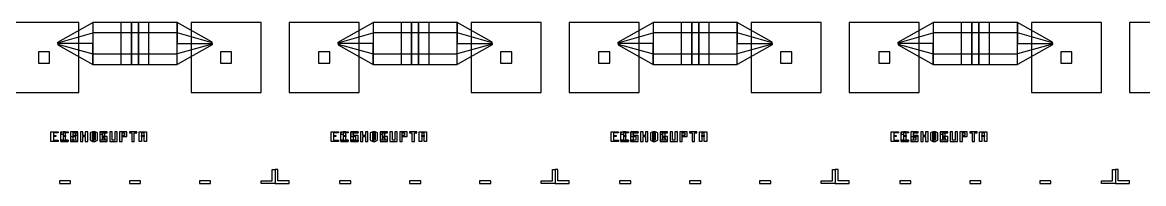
# Model space of a CAD drawing. Extents: x -19750 to 13082, y -13175 to 15275.
# Drawn here: x -11804 to -3799, y -13175 to -12025 of the extents above; entities that cross this region are included whole.
import ezdxf

# ---------------------------------------------------------------- set-up
doc = ezdxf.new("R2010")
doc.units = 0
doc.layers.add('GAP', color=1, linetype='continuous')
doc.layers.add('PIN', color=3, linetype='continuous')

# ---------------------------------------------------------------- blocks, each defined once
blk = doc.blocks.new('C1AGAP')
at = {"layer": 'GAP'}
for points in [[(6200, 100), (6200, 170), (6252.5, 170), (6252.5, 161.2), (6217.5, 161.2), (6217.5, 143.8), (6235, 143.8), (6235, 135), (6217.5, 135), (6217.5, 108.8), (6252.5, 108.8), (6252.5, 100), (6200, 100), (6200, 100)], [(6270, 100), (6270, 170), (6322.5, 170), (6322.5, 161.2), (6287.5, 161.2), (6287.5, 143.8), (6305, 143.8), (6305, 135), (6287.5, 135), (6287.5, 108.8), (6322.5, 108.8), (6322.5, 100), (6270, 100), (6270, 100)], [(6340, 100), (6392.5, 100), (6392.5, 143.8), (6357.5, 143.8), (6357.5, 161.2), (6392.5, 161.2), (6392.5, 170), (6340, 170), (6340, 135), (6375, 135), (6375, 108.8), (6340, 108.8), (6340, 100), (6340, 100)], [(6410, 100), (6427.5, 100), (6427.5, 135), (6445, 135), (6445, 100), (6462.5, 100), (6462.5, 170), (6445, 170), (6445, 143.8), (6427.5, 143.8), (6427.5, 170), (6410, 170), (6410, 100), (6410, 100)], [(6550, 100), (6602.5, 100), (6602.5, 135), (6576.2, 135), (6576.2, 126.2), (6585, 126.2), (6585, 108.8), (6567.5, 108.8), (6567.5, 161.2), (6602.5, 161.2), (6602.5, 170), (6550, 170), (6550, 100), (6550, 100)], [(6620, 100), (6672.5, 100), (6672.5, 170), (6655, 170), (6655, 108.8), (6637.5, 108.8), (6637.5, 170), (6620, 170), (6620, 100), (6620, 100)], [(6690, 100), (6707.5, 100), (6707.5, 170), (6690, 170), (6690, 100)], [(6707.5, 135), (6742.5, 135), (6742.5, 170), (6707.5, 170), (6707.5, 161.2), (6725, 161.2), (6725, 143.8), (6707.5, 143.8), (6707.5, 135)], [(6777.5, 100), (6795, 100), (6795, 161.2), (6812.5, 161.2), (6812.5, 170), (6760, 170), (6760, 161.2), (6777.5, 161.2), (6777.5, 100), (6777.5, 100)], [(6830, 100), (6830, 170), (6882.5, 170), (6882.5, 100), (6865, 100), (6865, 161.2), (6847.5, 161.2), (6847.5, 100), (6830, 100)], [(6847.5, 135), (6847.5, 143.8), (6865, 143.8), (6865, 135), (6847.5, 135)]]:
    blk.add_lwpolyline(points, dxfattribs=at)
blk = doc.blocks.new('C1BGAP')
at = {"layer": 'GAP'}
for points in [[(6200, 100), (6200, 170), (6252.5, 170), (6252.5, 161.2), (6217.5, 161.2), (6217.5, 143.8), (6235, 143.8), (6235, 135), (6217.5, 135), (6217.5, 108.8), (6252.5, 108.8), (6252.5, 100), (6200, 100), (6200, 100)], [(6270, 100), (6270, 170), (6322.5, 170), (6322.5, 161.2), (6287.5, 161.2), (6287.5, 143.8), (6305, 143.8), (6305, 135), (6287.5, 135), (6287.5, 108.8), (6322.5, 108.8), (6322.5, 100), (6270, 100), (6270, 100)], [(6340, 100), (6392.5, 100), (6392.5, 143.8), (6357.5, 143.8), (6357.5, 161.2), (6392.5, 161.2), (6392.5, 170), (6340, 170), (6340, 135), (6375, 135), (6375, 108.8), (6340, 108.8), (6340, 100), (6340, 100)], [(6410, 100), (6427.5, 100), (6427.5, 135), (6445, 135), (6445, 100), (6462.5, 100), (6462.5, 170), (6445, 170), (6445, 143.8), (6427.5, 143.8), (6427.5, 170), (6410, 170), (6410, 100), (6410, 100)], [(6550, 100), (6602.5, 100), (6602.5, 135), (6576.2, 135), (6576.2, 126.2), (6585, 126.2), (6585, 108.8), (6567.5, 108.8), (6567.5, 161.2), (6602.5, 161.2), (6602.5, 170), (6550, 170), (6550, 100), (6550, 100)], [(6620, 100), (6672.5, 100), (6672.5, 170), (6655, 170), (6655, 108.8), (6637.5, 108.8), (6637.5, 170), (6620, 170), (6620, 100), (6620, 100)], [(6690, 100), (6707.5, 100), (6707.5, 170), (6690, 170), (6690, 100)], [(6707.5, 135), (6742.5, 135), (6742.5, 170), (6707.5, 170), (6707.5, 161.2), (6725, 161.2), (6725, 143.8), (6707.5, 143.8), (6707.5, 135)], [(6777.5, 100), (6795, 100), (6795, 161.2), (6812.5, 161.2), (6812.5, 170), (6760, 170), (6760, 161.2), (6777.5, 161.2), (6777.5, 100), (6777.5, 100)], [(6830, 100), (6830, 170), (6882.5, 170), (6882.5, 100), (6865, 100), (6865, 161.2), (6847.5, 161.2), (6847.5, 100), (6830, 100)], [(6847.5, 135), (6847.5, 143.8), (6865, 143.8), (6865, 135), (6847.5, 135)]]:
    blk.add_lwpolyline(points, dxfattribs=at)
blk = doc.blocks.new('C1CGAP')
for points in [[(2500, 800), (2250, 800), (2250, 809.8), (2500, 950), (2500, 800)], [(2500, 800), (2250, 800), (2250, 809.8), (2500, 950), (2500, 800)], [(2825, 950), (2500, 950), (2500, 650), (2825, 650), (2825, 950)], [(2825, 950), (2500, 950), (2500, 650), (2825, 650), (2825, 950)], [(2900, 950), (2825, 950), (2825, 650), (2900, 650), (2900, 950)], [(2900, 950), (2825, 950), (2825, 650), (2900, 650), (2900, 950)], [(2500, 800), (2250, 800), (2250, 790.2), (2500, 650), (2500, 800)], [(2500, 800), (2250, 800), (2250, 790.2), (2500, 650), (2500, 800)]]:
    blk.add_lwpolyline(points)
at = {"layer": 'GAP'}
for points in [[(6200, 100), (6200, 170), (6252.5, 170), (6252.5, 161.2), (6217.5, 161.2), (6217.5, 143.8), (6235, 143.8), (6235, 135), (6217.5, 135), (6217.5, 108.8), (6252.5, 108.8), (6252.5, 100), (6200, 100), (6200, 100)], [(6270, 100), (6270, 170), (6322.5, 170), (6322.5, 161.2), (6287.5, 161.2), (6287.5, 143.8), (6305, 143.8), (6305, 135), (6287.5, 135), (6287.5, 108.8), (6322.5, 108.8), (6322.5, 100), (6270, 100), (6270, 100)], [(6340, 100), (6392.5, 100), (6392.5, 143.8), (6357.5, 143.8), (6357.5, 161.2), (6392.5, 161.2), (6392.5, 170), (6340, 170), (6340, 135), (6375, 135), (6375, 108.8), (6340, 108.8), (6340, 100), (6340, 100)], [(6410, 100), (6427.5, 100), (6427.5, 135), (6445, 135), (6445, 100), (6462.5, 100), (6462.5, 170), (6445, 170), (6445, 143.8), (6427.5, 143.8), (6427.5, 170), (6410, 170), (6410, 100), (6410, 100)], [(6550, 100), (6602.5, 100), (6602.5, 135), (6576.2, 135), (6576.2, 126.2), (6585, 126.2), (6585, 108.8), (6567.5, 108.8), (6567.5, 161.2), (6602.5, 161.2), (6602.5, 170), (6550, 170), (6550, 100), (6550, 100)], [(6620, 100), (6672.5, 100), (6672.5, 170), (6655, 170), (6655, 108.8), (6637.5, 108.8), (6637.5, 170), (6620, 170), (6620, 100), (6620, 100)], [(6690, 100), (6707.5, 100), (6707.5, 170), (6690, 170), (6690, 100)], [(6707.5, 135), (6742.5, 135), (6742.5, 170), (6707.5, 170), (6707.5, 161.2), (6725, 161.2), (6725, 143.8), (6707.5, 143.8), (6707.5, 135)], [(6777.5, 100), (6795, 100), (6795, 161.2), (6812.5, 161.2), (6812.5, 170), (6760, 170), (6760, 161.2), (6777.5, 161.2), (6777.5, 100), (6777.5, 100)], [(6830, 100), (6830, 170), (6882.5, 170), (6882.5, 100), (6865, 100), (6865, 161.2), (6847.5, 161.2), (6847.5, 100), (6830, 100)], [(6847.5, 135), (6847.5, 143.8), (6865, 143.8), (6865, 135), (6847.5, 135)]]:
    blk.add_lwpolyline(points, dxfattribs=at)
blk = doc.blocks.new('C1CPIN')
for points in [[(2500, 800), (2250, 800), (2250, 805), (2500, 875), (2500, 800)], [(2500, 800), (2250, 800), (2250, 805), (2500, 875), (2500, 800)], [(2825, 875), (2500, 875), (2500, 725), (2825, 725), (2825, 875)], [(2825, 875), (2500, 875), (2500, 725), (2825, 725), (2825, 875)], [(2500, 800), (2250, 800), (2250, 795), (2500, 725), (2500, 800)], [(2500, 800), (2250, 800), (2250, 795), (2500, 725), (2500, 800)]]:
    blk.add_lwpolyline(points)
blk = doc.blocks.new('C1D')
at = {"layer": 'GAP'}
for points in [[(1800, -200), (1700, -200), (1700, -180), (1780, -180), (1780, -100), (1800, -100), (1800, -200)], [(260, -200), (340, -200), (340, -180), (260, -180), (260, -200)], [(760, -200), (840, -200), (840, -180), (760, -180), (760, -200)], [(1260, -200), (1340, -200), (1340, -180), (1260, -180), (1260, -200)]]:
    blk.add_lwpolyline(points, dxfattribs=at)
blk = doc.blocks.new('C1DGAP')
for points in [[(-100, 950), (-100, 450), (400, 450), (400, 950), (-100, 950)], [(1200, 950), (1200, 450), (1700, 450), (1700, 950), (1200, 950)], [(2500, 800), (2250, 800), (2250, 809.8), (2500, 950), (2500, 800)], [(2500, 800), (2250, 800), (2250, 809.8), (2500, 950), (2500, 800)], [(2825, 950), (2500, 950), (2500, 650), (2825, 650), (2825, 950)], [(2825, 950), (2500, 950), (2500, 650), (2825, 650), (2825, 950)], [(2900, 950), (2825, 950), (2825, 650), (2900, 650), (2900, 950)], [(2900, 950), (2825, 950), (2825, 650), (2900, 650), (2900, 950)], [(110, 740), (110, 660), (190, 660), (190, 740), (110, 740)], [(1410, 740), (1410, 660), (1490, 660), (1490, 740), (1410, 740)], [(2500, 800), (2250, 800), (2250, 790.2), (2500, 650), (2500, 800)], [(2500, 800), (2250, 800), (2250, 790.2), (2500, 650), (2500, 800)]]:
    blk.add_lwpolyline(points)
at = {"layer": 'GAP'}
for points in [[(200, 100), (200, 170), (252.5, 170), (252.5, 161.2), (217.5, 161.2), (217.5, 108.8), (252.5, 108.8), (252.5, 100), (200, 100), (200, 100)], [(270, 100), (322.5, 100), (322.5, 108.8), (305, 108.8), (305, 170), (287.5, 170), (270, 161.2), (270, 152.5), (287.5, 152.5), (287.5, 108.8), (270, 108.8), (270, 100), (270, 100)], [(340, 100), (357.5, 100), (357.5, 170), (340, 170), (340, 100)], [(357.5, 100), (375, 100), (392.5, 108.8), (392.5, 161.2), (375, 170), (357.5, 170), (357.5, 161.2), (375, 161.2), (375, 108.8), (357.5, 108.8), (357.5, 100)], [(6200, 100), (6200, 170), (6252.5, 170), (6252.5, 161.2), (6217.5, 161.2), (6217.5, 143.8), (6235, 143.8), (6235, 135), (6217.5, 135), (6217.5, 108.8), (6252.5, 108.8), (6252.5, 100), (6200, 100), (6200, 100)], [(6270, 100), (6270, 170), (6322.5, 170), (6322.5, 161.2), (6287.5, 161.2), (6287.5, 143.8), (6305, 143.8), (6305, 135), (6287.5, 135), (6287.5, 108.8), (6322.5, 108.8), (6322.5, 100), (6270, 100), (6270, 100)], [(6340, 100), (6392.5, 100), (6392.5, 143.8), (6357.5, 143.8), (6357.5, 161.2), (6392.5, 161.2), (6392.5, 170), (6340, 170), (6340, 135), (6375, 135), (6375, 108.8), (6340, 108.8), (6340, 100), (6340, 100)], [(6410, 100), (6427.5, 100), (6427.5, 135), (6445, 135), (6445, 100), (6462.5, 100), (6462.5, 170), (6445, 170), (6445, 143.8), (6427.5, 143.8), (6427.5, 170), (6410, 170), (6410, 100), (6410, 100)], [(6550, 100), (6602.5, 100), (6602.5, 135), (6576.2, 135), (6576.2, 126.2), (6585, 126.2), (6585, 108.8), (6567.5, 108.8), (6567.5, 161.2), (6602.5, 161.2), (6602.5, 170), (6550, 170), (6550, 100), (6550, 100)], [(6620, 100), (6672.5, 100), (6672.5, 170), (6655, 170), (6655, 108.8), (6637.5, 108.8), (6637.5, 170), (6620, 170), (6620, 100), (6620, 100)], [(6690, 100), (6707.5, 100), (6707.5, 170), (6690, 170), (6690, 100)], [(6707.5, 135), (6742.5, 135), (6742.5, 170), (6707.5, 170), (6707.5, 161.2), (6725, 161.2), (6725, 143.8), (6707.5, 143.8), (6707.5, 135)], [(6777.5, 100), (6795, 100), (6795, 161.2), (6812.5, 161.2), (6812.5, 170), (6760, 170), (6760, 161.2), (6777.5, 161.2), (6777.5, 100), (6777.5, 100)], [(6830, 100), (6830, 170), (6882.5, 170), (6882.5, 100), (6865, 100), (6865, 161.2), (6847.5, 161.2), (6847.5, 100), (6830, 100)], [(6847.5, 135), (6847.5, 143.8), (6865, 143.8), (6865, 135), (6847.5, 135)]]:
    blk.add_lwpolyline(points, dxfattribs=at)
blk = doc.blocks.new('C1DPIN')
for points in [[(2500, 800), (2250, 800), (2250, 805), (2500, 875), (2500, 800)], [(2500, 800), (2250, 800), (2250, 805), (2500, 875), (2500, 800)], [(2825, 875), (2500, 875), (2500, 725), (2825, 725), (2825, 875)], [(2825, 875), (2500, 875), (2500, 725), (2825, 725), (2825, 875)], [(2500, 800), (2250, 800), (2250, 795), (2500, 725), (2500, 800)], [(2500, 800), (2250, 800), (2250, 795), (2500, 725), (2500, 800)]]:
    blk.add_lwpolyline(points)
blk = doc.blocks.new('C1E')
at = {"layer": 'GAP'}
for points in [[(-200, -200), (-100, -200), (-100, -180), (-180, -180), (-180, -100), (-200, -100), (-200, -200)], [(1800, -200), (1700, -200), (1700, -180), (1780, -180), (1780, -100), (1800, -100), (1800, -200)], [(260, -200), (340, -200), (340, -180), (260, -180), (260, -200)], [(760, -200), (840, -200), (840, -180), (760, -180), (760, -200)], [(1260, -200), (1340, -200), (1340, -180), (1260, -180), (1260, -200)]]:
    blk.add_lwpolyline(points, dxfattribs=at)
blk = doc.blocks.new('C1EGAP')
for points in [[(-1300, 650), (-1225, 650), (-1225, 950), (-1300, 950), (-1300, 650)], [(-1300, 650), (-1225, 650), (-1225, 950), (-1300, 950), (-1300, 650)], [(-1225, 650), (-900, 650), (-900, 950), (-1225, 950), (-1225, 650)], [(-1225, 650), (-900, 650), (-900, 950), (-1225, 950), (-1225, 650)], [(-900, 800), (-650, 800), (-650, 809.8), (-900, 950), (-900, 800)], [(-900, 800), (-650, 800), (-650, 809.8), (-900, 950), (-900, 800)], [(-100, 950), (-100, 450), (400, 450), (400, 950), (-100, 950)], [(1200, 950), (1200, 450), (1700, 450), (1700, 950), (1200, 950)], [(2500, 800), (2250, 800), (2250, 809.8), (2500, 950), (2500, 800)], [(2500, 800), (2250, 800), (2250, 809.8), (2500, 950), (2500, 800)], [(2825, 950), (2500, 950), (2500, 650), (2825, 650), (2825, 950)], [(2825, 950), (2500, 950), (2500, 650), (2825, 650), (2825, 950)], [(2900, 950), (2825, 950), (2825, 650), (2900, 650), (2900, 950)], [(2900, 950), (2825, 950), (2825, 650), (2900, 650), (2900, 950)], [(-900, 800), (-650, 800), (-650, 790.2), (-900, 650), (-900, 800)], [(-900, 800), (-650, 800), (-650, 790.2), (-900, 650), (-900, 800)], [(110, 740), (110, 660), (190, 660), (190, 740), (110, 740)], [(1410, 740), (1410, 660), (1490, 660), (1490, 740), (1410, 740)], [(2500, 800), (2250, 800), (2250, 790.2), (2500, 650), (2500, 800)], [(2500, 800), (2250, 800), (2250, 790.2), (2500, 650), (2500, 800)]]:
    blk.add_lwpolyline(points)
at = {"layer": 'GAP'}
for points in [[(200, 100), (200, 170), (252.5, 170), (252.5, 161.2), (217.5, 161.2), (217.5, 108.8), (252.5, 108.8), (252.5, 100), (200, 100), (200, 100)], [(270, 100), (322.5, 100), (322.5, 108.8), (305, 108.8), (305, 170), (287.5, 170), (270, 161.2), (270, 152.5), (287.5, 152.5), (287.5, 108.8), (270, 108.8), (270, 100), (270, 100)], [(340, 100), (340, 170), (392.5, 170), (392.5, 161.2), (357.5, 161.2), (357.5, 143.8), (375, 143.8), (375, 135), (357.5, 135), (357.5, 108.8), (392.5, 108.8), (392.5, 100), (340, 100), (340, 100)]]:
    blk.add_lwpolyline(points, dxfattribs=at)
blk = doc.blocks.new('C1EPIN')
for points in [[(-1225, 725), (-900, 725), (-900, 875), (-1225, 875), (-1225, 725)], [(-1225, 725), (-900, 725), (-900, 875), (-1225, 875), (-1225, 725)], [(-900, 800), (-650, 800), (-650, 805), (-900, 875), (-900, 800)], [(-900, 800), (-650, 800), (-650, 805), (-900, 875), (-900, 800)], [(2500, 800), (2250, 800), (2250, 805), (2500, 875), (2500, 800)], [(2500, 800), (2250, 800), (2250, 805), (2500, 875), (2500, 800)], [(2825, 875), (2500, 875), (2500, 725), (2825, 725), (2825, 875)], [(2825, 875), (2500, 875), (2500, 725), (2825, 725), (2825, 875)], [(-900, 800), (-650, 800), (-650, 795), (-900, 725), (-900, 800)], [(-900, 800), (-650, 800), (-650, 795), (-900, 725), (-900, 800)], [(2500, 800), (2250, 800), (2250, 795), (2500, 725), (2500, 800)], [(2500, 800), (2250, 800), (2250, 795), (2500, 725), (2500, 800)]]:
    blk.add_lwpolyline(points)
blk = doc.blocks.new('C1F')
at = {"layer": 'GAP'}
for points in [[(-200, -200), (-100, -200), (-100, -180), (-180, -180), (-180, -100), (-200, -100), (-200, -200)], [(1800, -200), (1700, -200), (1700, -180), (1780, -180), (1780, -100), (1800, -100), (1800, -200)], [(260, -200), (340, -200), (340, -180), (260, -180), (260, -200)], [(760, -200), (840, -200), (840, -180), (760, -180), (760, -200)], [(1260, -200), (1340, -200), (1340, -180), (1260, -180), (1260, -200)]]:
    blk.add_lwpolyline(points, dxfattribs=at)
blk = doc.blocks.new('C1FGAP')
for points in [[(-1300, 650), (-1225, 650), (-1225, 950), (-1300, 950), (-1300, 650)], [(-1300, 650), (-1225, 650), (-1225, 950), (-1300, 950), (-1300, 650)], [(-1225, 650), (-900, 650), (-900, 950), (-1225, 950), (-1225, 650)], [(-1225, 650), (-900, 650), (-900, 950), (-1225, 950), (-1225, 650)], [(-900, 800), (-650, 800), (-650, 809.8), (-900, 950), (-900, 800)], [(-900, 800), (-650, 800), (-650, 809.8), (-900, 950), (-900, 800)], [(-100, 950), (-100, 450), (400, 450), (400, 950), (-100, 950)], [(1200, 950), (1200, 450), (1700, 450), (1700, 950), (1200, 950)], [(2500, 800), (2250, 800), (2250, 809.8), (2500, 950), (2500, 800)], [(2500, 800), (2250, 800), (2250, 809.8), (2500, 950), (2500, 800)], [(2825, 950), (2500, 950), (2500, 650), (2825, 650), (2825, 950)], [(2825, 950), (2500, 950), (2500, 650), (2825, 650), (2825, 950)], [(2900, 950), (2825, 950), (2825, 650), (2900, 650), (2900, 950)], [(2900, 950), (2825, 950), (2825, 650), (2900, 650), (2900, 950)], [(-900, 800), (-650, 800), (-650, 790.2), (-900, 650), (-900, 800)], [(-900, 800), (-650, 800), (-650, 790.2), (-900, 650), (-900, 800)], [(110, 740), (110, 660), (190, 660), (190, 740), (110, 740)], [(1410, 740), (1410, 660), (1490, 660), (1490, 740), (1410, 740)], [(2500, 800), (2250, 800), (2250, 790.2), (2500, 650), (2500, 800)], [(2500, 800), (2250, 800), (2250, 790.2), (2500, 650), (2500, 800)]]:
    blk.add_lwpolyline(points)
at = {"layer": 'GAP'}
for points in [[(200, 100), (200, 170), (252.5, 170), (252.5, 161.2), (217.5, 161.2), (217.5, 108.8), (252.5, 108.8), (252.5, 100), (200, 100), (200, 100)], [(270, 100), (322.5, 100), (322.5, 108.8), (305, 108.8), (305, 170), (287.5, 170), (270, 161.2), (270, 152.5), (287.5, 152.5), (287.5, 108.8), (270, 108.8), (270, 100), (270, 100)], [(340, 100), (340, 170), (392.5, 170), (392.5, 161.2), (357.5, 161.2), (357.5, 143.8), (375, 143.8), (375, 135), (357.5, 135), (357.5, 100), (340, 100), (340, 100)]]:
    blk.add_lwpolyline(points, dxfattribs=at)
blk = doc.blocks.new('C1FPIN')
for points in [[(-1225, 725), (-900, 725), (-900, 875), (-1225, 875), (-1225, 725)], [(-1225, 725), (-900, 725), (-900, 875), (-1225, 875), (-1225, 725)], [(-900, 800), (-650, 800), (-650, 805), (-900, 875), (-900, 800)], [(-900, 800), (-650, 800), (-650, 805), (-900, 875), (-900, 800)], [(2500, 800), (2250, 800), (2250, 805), (2500, 875), (2500, 800)], [(2500, 800), (2250, 800), (2250, 805), (2500, 875), (2500, 800)], [(2825, 875), (2500, 875), (2500, 725), (2825, 725), (2825, 875)], [(2825, 875), (2500, 875), (2500, 725), (2825, 725), (2825, 875)], [(-900, 800), (-650, 800), (-650, 795), (-900, 725), (-900, 800)], [(-900, 800), (-650, 800), (-650, 795), (-900, 725), (-900, 800)], [(2500, 800), (2250, 800), (2250, 795), (2500, 725), (2500, 800)], [(2500, 800), (2250, 800), (2250, 795), (2500, 725), (2500, 800)]]:
    blk.add_lwpolyline(points)
blk = doc.blocks.new('C1G')
at = {"layer": 'GAP'}
for points in [[(-200, -200), (-100, -200), (-100, -180), (-180, -180), (-180, -100), (-200, -100), (-200, -200)], [(1800, -200), (1700, -200), (1700, -180), (1780, -180), (1780, -100), (1800, -100), (1800, -200)], [(260, -200), (340, -200), (340, -180), (260, -180), (260, -200)], [(760, -200), (840, -200), (840, -180), (760, -180), (760, -200)], [(1260, -200), (1340, -200), (1340, -180), (1260, -180), (1260, -200)]]:
    blk.add_lwpolyline(points, dxfattribs=at)
blk = doc.blocks.new('C1GGAP')
for points in [[(-1300, 650), (-1225, 650), (-1225, 950), (-1300, 950), (-1300, 650)], [(-1300, 650), (-1225, 650), (-1225, 950), (-1300, 950), (-1300, 650)], [(-1225, 650), (-900, 650), (-900, 950), (-1225, 950), (-1225, 650)], [(-1225, 650), (-900, 650), (-900, 950), (-1225, 950), (-1225, 650)], [(-900, 800), (-650, 800), (-650, 809.8), (-900, 950), (-900, 800)], [(-900, 800), (-650, 800), (-650, 809.8), (-900, 950), (-900, 800)], [(-100, 950), (-100, 450), (400, 450), (400, 950), (-100, 950)], [(1200, 950), (1200, 450), (1700, 450), (1700, 950), (1200, 950)], [(-900, 800), (-650, 800), (-650, 790.2), (-900, 650), (-900, 800)], [(-900, 800), (-650, 800), (-650, 790.2), (-900, 650), (-900, 800)], [(110, 740), (110, 660), (190, 660), (190, 740), (110, 740)], [(1410, 740), (1410, 660), (1490, 660), (1490, 740), (1410, 740)]]:
    blk.add_lwpolyline(points)
at = {"layer": 'GAP'}
for points in [[(200, 100), (200, 170), (252.5, 170), (252.5, 161.2), (217.5, 161.2), (217.5, 108.8), (252.5, 108.8), (252.5, 100), (200, 100), (200, 100)], [(270, 100), (322.5, 100), (322.5, 108.8), (305, 108.8), (305, 170), (287.5, 170), (270, 161.2), (270, 152.5), (287.5, 152.5), (287.5, 108.8), (270, 108.8), (270, 100), (270, 100)], [(340, 100), (392.5, 100), (392.5, 135), (366.2, 135), (366.2, 126.2), (375, 126.2), (375, 108.8), (357.5, 108.8), (357.5, 161.2), (392.5, 161.2), (392.5, 170), (340, 170), (340, 100), (340, 100)]]:
    blk.add_lwpolyline(points, dxfattribs=at)
blk = doc.blocks.new('C1GPIN')
for points in [[(-1225, 725), (-900, 725), (-900, 875), (-1225, 875), (-1225, 725)], [(-1225, 725), (-900, 725), (-900, 875), (-1225, 875), (-1225, 725)], [(-900, 800), (-650, 800), (-650, 805), (-900, 875), (-900, 800)], [(-900, 800), (-650, 800), (-650, 805), (-900, 875), (-900, 800)], [(-900, 800), (-650, 800), (-650, 795), (-900, 725), (-900, 800)], [(-900, 800), (-650, 800), (-650, 795), (-900, 725), (-900, 800)]]:
    blk.add_lwpolyline(points)
blk = doc.blocks.new('C1H')
at = {"layer": 'GAP'}
blk.add_lwpolyline([(-200, -200), (-100, -200), (-100, -180), (-180, -180), (-180, -100), (-200, -100), (-200, -200)], dxfattribs=at)
blk = doc.blocks.new('C1HGAP')
for points in [[(-1300, 650), (-1225, 650), (-1225, 950), (-1300, 950), (-1300, 650)], [(-1300, 650), (-1225, 650), (-1225, 950), (-1300, 950), (-1300, 650)], [(-1225, 650), (-900, 650), (-900, 950), (-1225, 950), (-1225, 650)], [(-1225, 650), (-900, 650), (-900, 950), (-1225, 950), (-1225, 650)], [(-900, 800), (-650, 800), (-650, 809.8), (-900, 950), (-900, 800)], [(-900, 800), (-650, 800), (-650, 809.8), (-900, 950), (-900, 800)], [(-100, 950), (-100, 450), (400, 450), (400, 950), (-100, 950)], [(-900, 800), (-650, 800), (-650, 790.2), (-900, 650), (-900, 800)], [(-900, 800), (-650, 800), (-650, 790.2), (-900, 650), (-900, 800)]]:
    blk.add_lwpolyline(points)
blk = doc.blocks.new('C1HPIN')
for points in [[(-1225, 725), (-900, 725), (-900, 875), (-1225, 875), (-1225, 725)], [(-1225, 725), (-900, 725), (-900, 875), (-1225, 875), (-1225, 725)], [(-900, 800), (-650, 800), (-650, 805), (-900, 875), (-900, 800)], [(-900, 800), (-650, 800), (-650, 805), (-900, 875), (-900, 800)], [(-900, 800), (-650, 800), (-650, 795), (-900, 725), (-900, 800)], [(-900, 800), (-650, 800), (-650, 795), (-900, 725), (-900, 800)]]:
    blk.add_lwpolyline(points)

msp = doc.modelspace()

# ---------------------------------------------------------------- linework, layer by layer
at = {"layer": 'GAP'}
for points in [[(-11600, -12875), (-11600, -12805), (-11547.5, -12805), (-11547.5, -12813.75), (-11582.5, -12813.75), (-11582.5, -12866.25), (-11547.5, -12866.25), (-11547.5, -12875), (-11600, -12875), (-11600, -12875)], [(-11530, -12875), (-11477.5, -12875), (-11477.5, -12866.25), (-11495, -12866.25), (-11495, -12805), (-11512.5, -12805), (-11530, -12813.75), (-11530, -12822.5), (-11512.5, -12822.5), (-11512.5, -12866.25), (-11530, -12866.25), (-11530, -12875), (-11530, -12875)], [(-11460, -12875), (-11442.5, -12875), (-11442.5, -12805), (-11460, -12805), (-11460, -12875)], [(-11442.5, -12875), (-11425, -12875), (-11407.5, -12866.25), (-11407.5, -12813.75), (-11425, -12805), (-11442.5, -12805), (-11442.5, -12813.75), (-11425, -12813.75), (-11425, -12866.25), (-11442.5, -12866.25), (-11442.5, -12875)], [(-11320, -12866.25), (-11302.5, -12875), (-11302.5, -12805), (-11320, -12813.75), (-11320, -12866.25)], [(-11302.5, -12875), (-11285, -12875), (-11267.5, -12866.25), (-11267.5, -12813.75), (-11285, -12805), (-11302.5, -12805), (-11302.5, -12813.75), (-11285, -12813.75), (-11285, -12866.25), (-11302.5, -12866.25), (-11302.5, -12875)], [(-11250, -12875), (-11197.5, -12875), (-11197.5, -12866.25), (-11215, -12866.25), (-11215, -12805), (-11232.5, -12805), (-11250, -12813.75), (-11250, -12822.5), (-11232.5, -12822.5), (-11232.5, -12866.25), (-11250, -12866.25), (-11250, -12875), (-11250, -12875)], [(-9600, -12875), (-9600, -12805), (-9547.5, -12805), (-9547.5, -12813.75), (-9582.5, -12813.75), (-9582.5, -12866.25), (-9547.5, -12866.25), (-9547.5, -12875), (-9600, -12875), (-9600, -12875)], [(-9530, -12875), (-9477.5, -12875), (-9477.5, -12866.25), (-9495, -12866.25), (-9495, -12805), (-9512.5, -12805), (-9530, -12813.75), (-9530, -12822.5), (-9512.5, -12822.5), (-9512.5, -12866.25), (-9530, -12866.25), (-9530, -12875), (-9530, -12875)], [(-9460, -12875), (-9460, -12805), (-9407.5, -12805), (-9407.5, -12813.75), (-9442.5, -12813.75), (-9442.5, -12831.25), (-9425, -12831.25), (-9425, -12840), (-9442.5, -12840), (-9442.5, -12866.25), (-9407.5, -12866.25), (-9407.5, -12875), (-9460, -12875), (-9460, -12875)], [(-9320, -12866.25), (-9302.5, -12875), (-9302.5, -12805), (-9320, -12813.75), (-9320, -12866.25)], [(-9302.5, -12875), (-9285, -12875), (-9267.5, -12866.25), (-9267.5, -12813.75), (-9285, -12805), (-9302.5, -12805), (-9302.5, -12813.75), (-9285, -12813.75), (-9285, -12866.25), (-9302.5, -12866.25), (-9302.5, -12875)], [(-9250, -12875), (-9197.5, -12875), (-9197.5, -12866.25), (-9215, -12866.25), (-9215, -12805), (-9232.5, -12805), (-9250, -12813.75), (-9250, -12822.5), (-9232.5, -12822.5), (-9232.5, -12866.25), (-9250, -12866.25), (-9250, -12875), (-9250, -12875)], [(-7600, -12875), (-7600, -12805), (-7547.5, -12805), (-7547.5, -12813.75), (-7582.5, -12813.75), (-7582.5, -12866.25), (-7547.5, -12866.25), (-7547.5, -12875), (-7600, -12875), (-7600, -12875)], [(-7530, -12875), (-7477.5, -12875), (-7477.5, -12866.25), (-7495, -12866.25), (-7495, -12805), (-7512.5, -12805), (-7530, -12813.75), (-7530, -12822.5), (-7512.5, -12822.5), (-7512.5, -12866.25), (-7530, -12866.25), (-7530, -12875), (-7530, -12875)], [(-7460, -12875), (-7460, -12805), (-7407.5, -12805), (-7407.5, -12813.75), (-7442.5, -12813.75), (-7442.5, -12831.25), (-7425, -12831.25), (-7425, -12840), (-7442.5, -12840), (-7442.5, -12875), (-7460, -12875), (-7460, -12875)], [(-7320, -12866.25), (-7302.5, -12875), (-7302.5, -12805), (-7320, -12813.75), (-7320, -12866.25)], [(-7302.5, -12875), (-7285, -12875), (-7267.5, -12866.25), (-7267.5, -12813.75), (-7285, -12805), (-7302.5, -12805), (-7302.5, -12813.75), (-7285, -12813.75), (-7285, -12866.25), (-7302.5, -12866.25), (-7302.5, -12875)], [(-7250, -12875), (-7197.5, -12875), (-7197.5, -12866.25), (-7215, -12866.25), (-7215, -12805), (-7232.5, -12805), (-7250, -12813.75), (-7250, -12822.5), (-7232.5, -12822.5), (-7232.5, -12866.25), (-7250, -12866.25), (-7250, -12875), (-7250, -12875)], [(-5600, -12875), (-5600, -12805), (-5547.5, -12805), (-5547.5, -12813.75), (-5582.5, -12813.75), (-5582.5, -12866.25), (-5547.5, -12866.25), (-5547.5, -12875), (-5600, -12875), (-5600, -12875)], [(-5530, -12875), (-5477.5, -12875), (-5477.5, -12866.25), (-5495, -12866.25), (-5495, -12805), (-5512.5, -12805), (-5530, -12813.75), (-5530, -12822.5), (-5512.5, -12822.5), (-5512.5, -12866.25), (-5530, -12866.25), (-5530, -12875), (-5530, -12875)], [(-5460, -12875), (-5407.5, -12875), (-5407.5, -12840), (-5433.75, -12840), (-5433.75, -12848.75), (-5425, -12848.75), (-5425, -12866.25), (-5442.5, -12866.25), (-5442.5, -12813.75), (-5407.5, -12813.75), (-5407.5, -12805), (-5460, -12805), (-5460, -12875), (-5460, -12875)], [(-5320, -12866.25), (-5302.5, -12875), (-5302.5, -12805), (-5320, -12813.75), (-5320, -12866.25)], [(-5302.5, -12875), (-5285, -12875), (-5267.5, -12866.25), (-5267.5, -12813.75), (-5285, -12805), (-5302.5, -12805), (-5302.5, -12813.75), (-5285, -12813.75), (-5285, -12866.25), (-5302.5, -12866.25), (-5302.5, -12875)], [(-5250, -12875), (-5197.5, -12875), (-5197.5, -12866.25), (-5215, -12866.25), (-5215, -12805), (-5232.5, -12805), (-5250, -12813.75), (-5250, -12822.5), (-5232.5, -12822.5), (-5232.5, -12866.25), (-5250, -12866.25), (-5250, -12875), (-5250, -12875)], [(-11302.5, -12866.25), (-11293.75, -12866.25), (-11285, -12818.12), (-11285, -12813.75), (-11293.75, -12813.75), (-11302.5, -12861.88), (-11302.5, -12866.25)], [(-9302.5, -12866.25), (-9293.75, -12866.25), (-9285, -12818.12), (-9285, -12813.75), (-9293.75, -12813.75), (-9302.5, -12861.88), (-9302.5, -12866.25)], [(-7302.5, -12866.25), (-7293.75, -12866.25), (-7285, -12818.12), (-7285, -12813.75), (-7293.75, -12813.75), (-7302.5, -12861.88), (-7302.5, -12866.25)], [(-5302.5, -12866.25), (-5293.75, -12866.25), (-5285, -12818.12), (-5285, -12813.75), (-5293.75, -12813.75), (-5302.5, -12861.88), (-5302.5, -12866.25)]]:
    msp.add_lwpolyline(points, dxfattribs=at)

# ---------------------------------------------------------------- block references
for name, p in [('C1D', (-11800, -12975)), ('C1E', (-9800, -12975)), ('C1F', (-7800, -12975)), ('C1G', (-5800, -12975)), ('C1H', (-3800, -12975))]:
    msp.add_blockref(name, p)
for name, p in [('C1AGAP', (-17800, -12975)), ('C1BGAP', (-15800, -12975)), ('C1CGAP', (-13800, -12975)), ('C1DGAP', (-11800, -12975)), ('C1EGAP', (-9800, -12975)), ('C1FGAP', (-7800, -12975)), ('C1GGAP', (-5800, -12975)), ('C1HGAP', (-3800, -12975))]:
    msp.add_blockref(name, p, dxfattribs=at)
at = {"layer": 'PIN'}
for name, p in [('C1CPIN', (-13800, -12975)), ('C1DPIN', (-11800, -12975)), ('C1EPIN', (-9800, -12975)), ('C1FPIN', (-7800, -12975)), ('C1GPIN', (-5800, -12975)), ('C1HPIN', (-3800, -12975))]:
    msp.add_blockref(name, p, dxfattribs=at)

doc.saveas('drawing.dxf')
